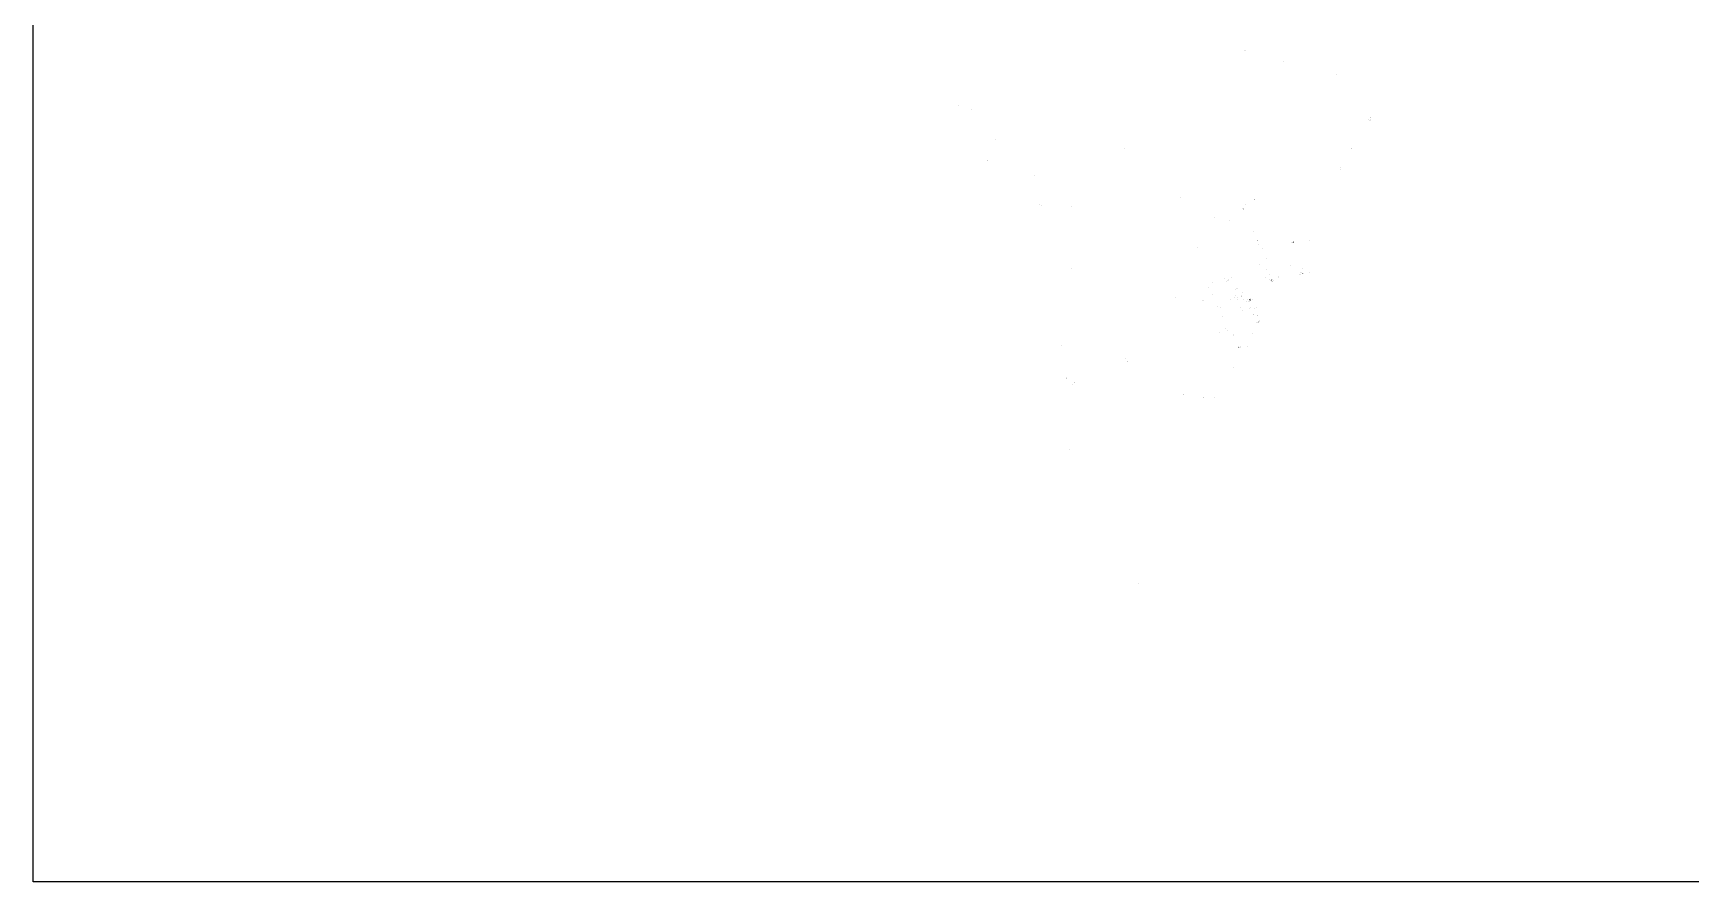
# Model space of a CAD drawing. Header units: millimetres. Extents: x -17065105 to 17100207, y -8720517 to 8710765.
# Drawn here: x -17065105 to 17219, y -8720517 to 24561 of the extents above; entities that cross this region are included whole.
import ezdxf

# ---------------------------------------------------------------- set-up
doc = ezdxf.new("R2010")
doc.units = ezdxf.units.MM
doc.header["$PDMODE"] = 33
doc.header["$PDSIZE"] = -1
doc.layers.add('2020', color=6, linetype='Continuous')
doc.layers.add('ImageBW', color=255, linetype='Continuous')
picture_1 = doc.add_image_def('image1.jpg', size_in_pixel=(2058, 1050))

msp = doc.modelspace()

# ---------------------------------------------------------------- linework, layer by layer
at = {"layer": '2020'}
for p in [(-4581488, -155103), (-4581488, -155103), (-4581488, -155103), (-4581488, -155103), (-4574032, -149752), (-4574032, -149752), (-4184263, -270667), (-4184263, -270667), (-4184263, -270667), (-4184263, -270667), (-4184263, -270667), (-4184263, -270667), (-4183266, -270856), (-3638432, -398321), (-3638432, -398321), (-3638432, -398321), (-3638432, -398321), (-3637263, -397412), (-7525389, -724066), (-7398904, -766491), (-3284664, -849001), (-3280487, -846523), (-3280487, -846523), (-3280487, -846523), (-3304919, -868214), (-3304919, -868214), (-3304919, -868214), (-3304919, -868214), (-3304919, -868214), (-3304919, -868214), (-3304919, -868214), (-3304919, -868214), (-3289349, -873151), (-3288773, -875608), (-3288773, -875608), (-3284877, -862251), (-3284877, -862251), (-3284877, -862251), (-3284877, -862251), (-3284877, -862251), (-3284877, -862251), (-3284877, -862251), (-3284877, -862251), (-3284877, -862251), (-3284877, -862251), (-3284877, -862251), (-3284877, -862251), (-3284877, -862251), (-3284877, -862251), (-3284877, -862251), (-3284877, -862251), (-3284877, -862251), (-3284877, -862251), (-3284877, -862251), (-3284877, -862251), (-3284877, -862251), (-3284877, -862251), (-3284877, -862251), (-3284877, -862251), (-3284877, -862251), (-3284877, -862251), (-3284877, -862251), (-3284877, -862251), (-3284877, -862251), (-3284877, -862251), (-3284877, -862251), (-3284877, -862251), (-3284877, -862251), (-3284877, -862251), (-3284877, -862251), (-3284877, -862251), (-3284877, -862251), (-3284877, -862251), (-3284877, -862251), (-3284877, -862251), (-3284877, -862251), (-3284877, -862251), (-3284877, -862251), (-3284877, -862251), (-3284877, -862251), (-3284877, -862251), (-3284877, -862251), (-3284877, -862251), (-3284877, -862251), (-3284877, -862251), (-3284877, -862251), (-7147212, -1069521), (-7147212, -1069521), (-5820661, -1163724), (-3481719, -1166732), (-3481719, -1166732), (-3481719, -1166732), (-3481719, -1166732), (-3481719, -1166732), (-3481719, -1166732), (-3481719, -1166732), (-3479562, -1166995), (-7235610, -1290670), (-7232121, -1288766), (-7232121, -1288766), (-7232121, -1288766), (-7232121, -1288766), (-7232121, -1288766), (-7232121, -1288766), (-7232121, -1288766), (-7232121, -1288766), (-7230134, -1288050), (-3594495, -1358227), (-6745535, -1445629), (-3598174, -1384145), (-3598174, -1384145), (-5242154, -1666842), (-4483564, -1691409), (-4477977, -1687724), (-4477977, -1687724), (-4477977, -1687724), (-4476791, -1688061), (-4476791, -1688061), (-6694205, -1737979), (-6678857, -1752241), (-6678857, -1752241), (-6360354, -1764720), (-6360354, -1764720), (-6360354, -1764720), (-6360354, -1764720), (-6360354, -1764720), (-6360354, -1764720), (-6360354, -1764720), (-6360354, -1764720), (-6360354, -1764720), (-6360354, -1764720), (-6360354, -1764720), (-6360354, -1764720), (-6360354, -1764720), (-6360354, -1764720), (-6360354, -1764720), (-6360354, -1764720), (-6360354, -1764720), (-6360354, -1764720), (-6360354, -1764720), (-6360354, -1764720), (-6360354, -1764720), (-4599606, -1787101), (-4598936, -1784776), (-4596599, -1786219), (-4596599, -1786219), (-4596477, -1788789), (-4595844, -1786944), (-4595641, -1783964), (-4595641, -1783964), (-4595641, -1783964), (-4595641, -1783964), (-4595641, -1783964), (-4595641, -1783964), (-4595641, -1783964), (-4595235, -1783407), (-4592380, -1787945), (-4569622, -1743855), (-4895416, -1880091), (-4740718, -1903466), (-4740718, -1903466), (-4487613, -2022466), (-4487613, -2022466), (-4487613, -2022466), (-4487613, -2022466), (-4487613, -2022466), (-4487613, -2022466), (-4487613, -2022466), (-4487613, -2022466), (-4487613, -2022466), (-4487613, -2022466), (-4487613, -2022466), (-4487613, -2022466), (-4487613, -2022466), (-4487613, -2022466), (-4487613, -2022466), (-4487613, -2022466), (-5062305, -2188700), (-4452833, -2111240), (-4452312, -2112018), (-4451859, -2113833), (-4451859, -2113833), (-4450476, -2113269), (-4450130, -2111907), (-4450130, -2111907), (-4450130, -2111907), (-4450130, -2111907), (-4450130, -2111907), (-4450130, -2111907), (-4450130, -2111907), (-4450130, -2111907), (-4450130, -2111907), (-4450130, -2111907), (-4450130, -2111907), (-4450130, -2111907), (-4450130, -2111907), (-4450130, -2111907), (-4450130, -2111907), (-4450130, -2111907), (-4450130, -2111907), (-4450130, -2111907), (-4450130, -2111907), (-4450130, -2111907), (-4450130, -2111907), (-4450130, -2111907), (-4450130, -2111907), (-4450130, -2111907), (-4450130, -2111907), (-4450130, -2111907), (-4450130, -2111907), (-4450130, -2111907), (-4449844, -2112353), (-4449844, -2112353), (-4449312, -2110428), (-4448897, -2111933), (-4448307, -2111761), (-4433932, -2148791), (-4394897, -2197580), (-4394897, -2197580), (-4092848, -2130132), (-4090758, -2131577), (-4090758, -2131577), (-4086486, -2133334), (-4080363, -2132022), (-4080349, -2128528), (-4078974, -2118258), (-4078595, -2130241), (-4078595, -2130241), (-4078595, -2130241), (-4078595, -2130241), (-4078595, -2130241), (-4078595, -2130241), (-4078595, -2130241), (-4078595, -2130241), (-4077176, -2126361), (-4076659, -2133517), (-4075340, -2126223), (-4073907, -2134260), (-3911712, -2116554), (-3911222, -2116488), (-4428212, -2354526), (-4350654, -2295978), (-4103950, -2370584), (-6369040, -2402783), (-4912556, -2542313), (-4788199, -2502568), (-4788199, -2502568), (-4771336, -2535757), (-4761162, -2524372), (-4745131, -2519601), (-4743931, -2518905), (-4719386, -2493445), (-4363130, -2488414), (-4363130, -2488414), (-4357678, -2414207), (-4323734, -2460377), (-4322556, -2514502), (-4322556, -2514502), (-4310981, -2523391), (-4307849, -2523472), (-4307617, -2509162), (-4303859, -2537482), (-4303461, -2525583), (-4303423, -2510438), (-4300355, -2521134), (-4300355, -2521134), (-4300355, -2521134), (-4300355, -2521134), (-4299750, -2518805), (-4299750, -2518805), (-4299750, -2518805), (-4299750, -2518805), (-4299750, -2518805), (-4299750, -2518805), (-4299750, -2518805), (-4299750, -2518805), (-4299750, -2518805), (-4299750, -2518805), (-4299750, -2518805), (-4299750, -2518805), (-4299750, -2518805), (-4299750, -2518805), (-4299750, -2518805), (-4299750, -2518805), (-4299750, -2518805), (-4299750, -2518805), (-4299750, -2518805), (-4299750, -2518805), (-4299750, -2518805), (-4299750, -2518805), (-4299750, -2518805), (-4299750, -2518805), (-4299750, -2518805), (-4299750, -2518805), (-4299750, -2518805), (-4299750, -2518805), (-4299750, -2518805), (-4299750, -2518805), (-4299750, -2518805), (-4299750, -2518805), (-4299750, -2518805), (-4299750, -2518805), (-4299750, -2518805), (-4299750, -2518805), (-4299750, -2518805), (-4299750, -2518805), (-4299750, -2518805), (-4299750, -2518805), (-4299750, -2518805), (-4299750, -2518805), (-4299750, -2518805), (-4299750, -2518805), (-4299750, -2518805), (-4299750, -2518805), (-4299750, -2518805), (-4299306, -2528926), (-4298073, -2533467), (-4292346, -2510375), (-4288848, -2530234), (-4288848, -2530234), (-4282405, -2524764), (-4235314, -2482435), (-4234496, -2488575), (-4010928, -2461320), (-4007945, -2439848), (-4005327, -2459594), (-3990503, -2441688), (-3990503, -2441688), (-3990503, -2441688), (-3989590, -2451446), (-3988652, -2447666), (-3988652, -2447666), (-3988536, -2452165), (-3988063, -2455727), (-3986455, -2403464), (-3986190, -2456451), (-3978543, -2452723), (-3910259, -2445843), (-3910259, -2445843), (-3910259, -2445843), (-3910259, -2445843), (-3910259, -2445843), (-3910259, -2445843), (-3910259, -2445843), (-3910259, -2445843), (-3910259, -2445843), (-3910259, -2445843), (-3910259, -2445843), (-3910259, -2445843), (-3910259, -2445843), (-3910259, -2445843), (-3910259, -2445843), (-3910259, -2445843), (-3910259, -2445843), (-3910259, -2445843), (-3910259, -2445843), (-3910259, -2445843), (-3910259, -2445843), (-3910259, -2445843), (-3910259, -2445843), (-3910259, -2445843), (-3910259, -2445843), (-3910259, -2445843), (-3910259, -2445843), (-3910259, -2445843), (-3910259, -2445843), (-3910259, -2445843), (-3910259, -2445843), (-3910259, -2445843), (-3910259, -2445843), (-3910259, -2445843), (-3910259, -2445843), (-3910259, -2445843), (-3910259, -2445843), (-3910259, -2445843), (-3910259, -2445843), (-3910259, -2445843), (-3910259, -2445843), (-3910259, -2445843), (-3910259, -2445843), (-3910259, -2445843), (-3910259, -2445843), (-3910259, -2445843), (-3910259, -2445843), (-3910259, -2445843), (-3910259, -2445843), (-3910259, -2445843), (-3910259, -2445843), (-3910259, -2445843), (-3910259, -2445843), (-5294822, -2704008), (-5294822, -2704008), (-5294822, -2704008), (-5294822, -2704008), (-5011336, -2732512), (-5009141, -2731075), (-4956955, -2596919), (-4915268, -2668392), (-4915268, -2668392), (-4726810, -2715268), (-4683119, -2696868), (-4675141, -2674957), (-4672130, -2614819), (-4662090, -2602181), (-4662090, -2602181), (-4662090, -2602181), (-4659060, -2602132), (-4651254, -2723818), (-4649833, -2698467), (-4614263, -2684888), (-4610396, -2682195), (-4610396, -2682195), (-4608677, -2686830), (-4608677, -2686830), (-4608160, -2682193), (-4599499, -2651438), (-4591804, -2720286), (-4548240, -2722896), (-4548240, -2722896), (-4532137, -2715410), (-4531953, -2715891), (-4529833, -2717573), (-4529833, -2717573), (-4529798, -2716487), (-4529618, -2722726), (-4529618, -2722726), (-4529152, -2721147), (-4529152, -2721147), (-4529143, -2719674), (-4528661, -2718342), (-4527405, -2732786), (-4526521, -2718097), (-4526521, -2718097), (-4526407, -2724075), (-4526407, -2724075), (-4526010, -2720309), (-4526010, -2720309), (-4525942, -2725483), (-4525935, -2728292), (-4525839, -2721692), (-4525839, -2721692), (-4525839, -2721692), (-4525839, -2721692), (-4525839, -2721692), (-4525839, -2721692), (-4525251, -2719796), (-4525251, -2719796), (-4525251, -2719796), (-4525234, -2720355), (-4525234, -2720355), (-4525234, -2720355), (-4525234, -2720355), (-4525234, -2720355), (-4525234, -2720355), (-4525234, -2720355), (-4525234, -2720355), (-4525234, -2720355), (-4525234, -2720355), (-4525234, -2720355), (-4525234, -2720355), (-4525234, -2720355), (-4525234, -2720355), (-4525234, -2720355), (-4525234, -2720355), (-4525234, -2720355), (-4525234, -2720355), (-4525234, -2720355), (-4525234, -2720355), (-4525234, -2720355), (-4525234, -2720355), (-4525234, -2720355), (-4525234, -2720355), (-4525234, -2720355), (-4525234, -2720355), (-4525234, -2720355), (-4525234, -2720355), (-4525234, -2720355), (-4525234, -2720355), (-4525234, -2720355), (-4525234, -2720355), (-4525234, -2720355), (-4525234, -2720355), (-4525234, -2720355), (-4525234, -2720355), (-4525234, -2720355), (-4525234, -2720355), (-4525234, -2720355), (-4525234, -2720355), (-4525234, -2720355), (-4525234, -2720355), (-4525234, -2720355), (-4525234, -2720355), (-4525234, -2720355), (-4525234, -2720355), (-4525234, -2720355), (-4525234, -2720355), (-4525234, -2720355), (-4525234, -2720355), (-4525234, -2720355), (-4525130, -2719657), (-4525117, -2719595), (-4525000, -2718053), (-4524871, -2719286), (-4524632, -2722752), (-4524027, -2719735), (-4523520, -2715370), (-4523398, -2716951), (-4523115, -2718408), (-4522602, -2719255), (-4521763, -2707637), (-4521711, -2726868), (-4517504, -2732227), (-4516830, -2729138), (-4516745, -2732501), (-4516745, -2732501), (-4516000, -2720590), (-4515616, -2731900), (-4504780, -2719159), (-4863888, -2789314), (-4827611, -2806011), (-4812625, -2898254), (-4619873, -2799636), (-4600800, -2837215), (-4600800, -2837215), (-4556809, -2736321), (-4556809, -2736321), (-4539806, -2741114), (-4533147, -2739286), (-4526119, -2807750), (-4525985, -2807665), (-4524668, -2733253), (-4516290, -2801510), (-4492349, -2878900), (-4490783, -2879104), (-4490783, -2879104), (-4490783, -2879104), (-4476374, -2813360), (-4458183, -2806921), (-4450237, -2886171), (-4450237, -2886171), (-4450237, -2886171), (-4449497, -2886925), (-4449497, -2886925), (-4449497, -2886925), (-4835299, -3062297), (-4778810, -3023065), (-4778810, -3023065), (-4757637, -3042531), (-4757637, -3042531), (-4757637, -3042531), (-4757637, -3042531), (-4757637, -3042531), (-4757637, -3042531), (-4757637, -3042531), (-4757637, -3042531), (-4757637, -3042531), (-4757637, -3042531), (-4757637, -3042531), (-4757637, -3042531), (-4757637, -3042531), (-4756689, -3042981), (-4756689, -3042981), (-4756689, -3042981), (-4756689, -3042981), (-4756689, -3042981), (-4756689, -3042981), (-4756689, -3042981), (-4756689, -3042981), (-4756689, -3042981), (-4756689, -3042981), (-4756689, -3042981), (-4497848, -3069796), (-4497848, -3069796), (-4497848, -3069796), (-4497848, -3069796), (-4454624, -2961175), (-4443314, -2955718), (-4442349, -2954618), (-4439727, -2952112), (-4439727, -2952112), (-4439727, -2952112), (-4439727, -2952112), (-4437053, -2951127), (-4437053, -2951127), (-4437053, -2951127), (-4437053, -2951127), (-4435453, -2950995), (-4435201, -2951728), (-4435201, -2951728), (-4435201, -2951728), (-4435201, -2951728), (-4435201, -2951728), (-4435201, -2951728), (-4435201, -2951728), (-4435201, -2951728), (-4435201, -2951728), (-4435201, -2951728), (-4435201, -2951728), (-4435201, -2951728), (-4435201, -2951728), (-4435201, -2951728), (-4435201, -2951728), (-4435201, -2951728), (-4435201, -2951728), (-4435201, -2951728), (-4435201, -2951728), (-4435201, -2951728), (-4435201, -2951728), (-4435201, -2951728), (-4435201, -2951728), (-4435201, -2951728), (-4435201, -2951728), (-4431437, -2951110), (-4428855, -2934069), (-4428855, -2934069), (-6465777, -3197897), (-6465777, -3197897), (-4698479, -3076600), (-4698479, -3076600), (-4698353, -3078755), (-4698353, -3078755), (-4691843, -3087895), (-4646127, -3212728), (-4646127, -3212728), (-4646127, -3212728), (-4646127, -3212728), (-4646127, -3212728), (-4646127, -3212728), (-4646127, -3212728), (-4646127, -3212728), (-4646127, -3212728), (-4646127, -3212728), (-4646127, -3212728), (-4646127, -3212728), (-4646127, -3212728), (-4646127, -3212728), (-4646127, -3212728), (-4646127, -3212728), (-4646127, -3212728), (-4646127, -3212728), (-4646127, -3212728), (-4646127, -3212728), (-4643538, -3218186), (-4643413, -3213657), (-4643234, -3212107), (-4643194, -3201447), (-4643194, -3201447), (-4643194, -3201447), (-4643194, -3201447), (-4643194, -3201447), (-4643194, -3201447), (-4637775, -3214622), (-4627379, -3217437), (-4627040, -3217491), (-4625821, -3202439), (-4546620, -3205584), (-5812538, -3332703), (-5793091, -3360336), (-5791277, -3362343), (-5791277, -3362343), (-6419464, -3529181), (-6419389, -3528315), (-6412203, -3533661), (-6332344, -3576472), (-6332344, -3576472), (-6332344, -3576472), (-6332344, -3576472), (-6332344, -3576472), (-6332168, -3577811), (-6332168, -3577811), (-6332168, -3577811), (-6332168, -3577811), (-6332168, -3577811), (-6332168, -3577811), (-6332168, -3577811), (-6332168, -3577811), (-6332168, -3577811), (-6332168, -3577811), (-6332168, -3577811), (-6332168, -3577811), (-6332168, -3577811), (-6332168, -3577811), (-6332168, -3577811), (-6332168, -3577811), (-6332168, -3577811), (-6331015, -3578079), (-6331015, -3578079), (-6331015, -3578079), (-6331015, -3578079), (-6331015, -3578079), (-6331015, -3578079), (-6331015, -3578079), (-6331015, -3578079), (-6331015, -3578079), (-6331015, -3578079), (-6331015, -3578079), (-6331015, -3578079), (-6331015, -3578079), (-6331015, -3578079), (-6331015, -3578079), (-6331015, -3578079), (-6331015, -3578079), (-6331015, -3578079), (-6331015, -3578079), (-6331015, -3578079), (-6331015, -3578079), (-6331015, -3578079), (-6331015, -3578079), (-6331015, -3578079), (-6331015, -3578079), (-6331015, -3578079), (-6331015, -3578079), (-6331015, -3578079), (-6331015, -3578079), (-6331015, -3578079), (-6331015, -3578079), (-6331015, -3578079), (-6331015, -3578079), (-6331015, -3578079), (-6331015, -3578079), (-6331015, -3578079), (-6331015, -3578079), (-6331015, -3578079), (-6331015, -3578079), (-6331015, -3578079), (-6331015, -3578079), (-6331015, -3578079), (-6331015, -3578079), (-6331015, -3578079), (-6331015, -3578079), (-6331015, -3578079), (-6331015, -3578079), (-6331015, -3578079), (-6331015, -3578079), (-6331015, -3578079), (-6331015, -3578079), (-6331015, -3578079), (-6331015, -3578079), (-6331015, -3578079), (-6331015, -3578079), (-6331015, -3578079), (-6331015, -3578079), (-6331015, -3578079), (-4693435, -3425251), (-6350955, -3599700), (-5210987, -3701360), (-5210987, -3701360), (-5210987, -3701360), (-5210987, -3701360), (-5210987, -3701360), (-5210987, -3701360), (-5210987, -3701360), (-5210987, -3701360), (-5210987, -3701360), (-5210987, -3701360), (-5207978, -3700445), (-5005634, -3727967), (-5004415, -3730767), (-4896014, -3732498), (-6380694, -4267314), (-6380694, -4267314), (-5679445, -5650784)]:
    msp.add_point(p, dxfattribs=at)

# ---------------------------------------------------------------- pictures from other files: only their frames are drawn
at = {"layer": 'ImageBW'}
image = msp.add_image(picture_1, insert=(-17065105, -8720517), size_in_units=(34165312, 17431282), dxfattribs=at)
image.dxf.flags = 7

doc.saveas('drawing.dxf')
